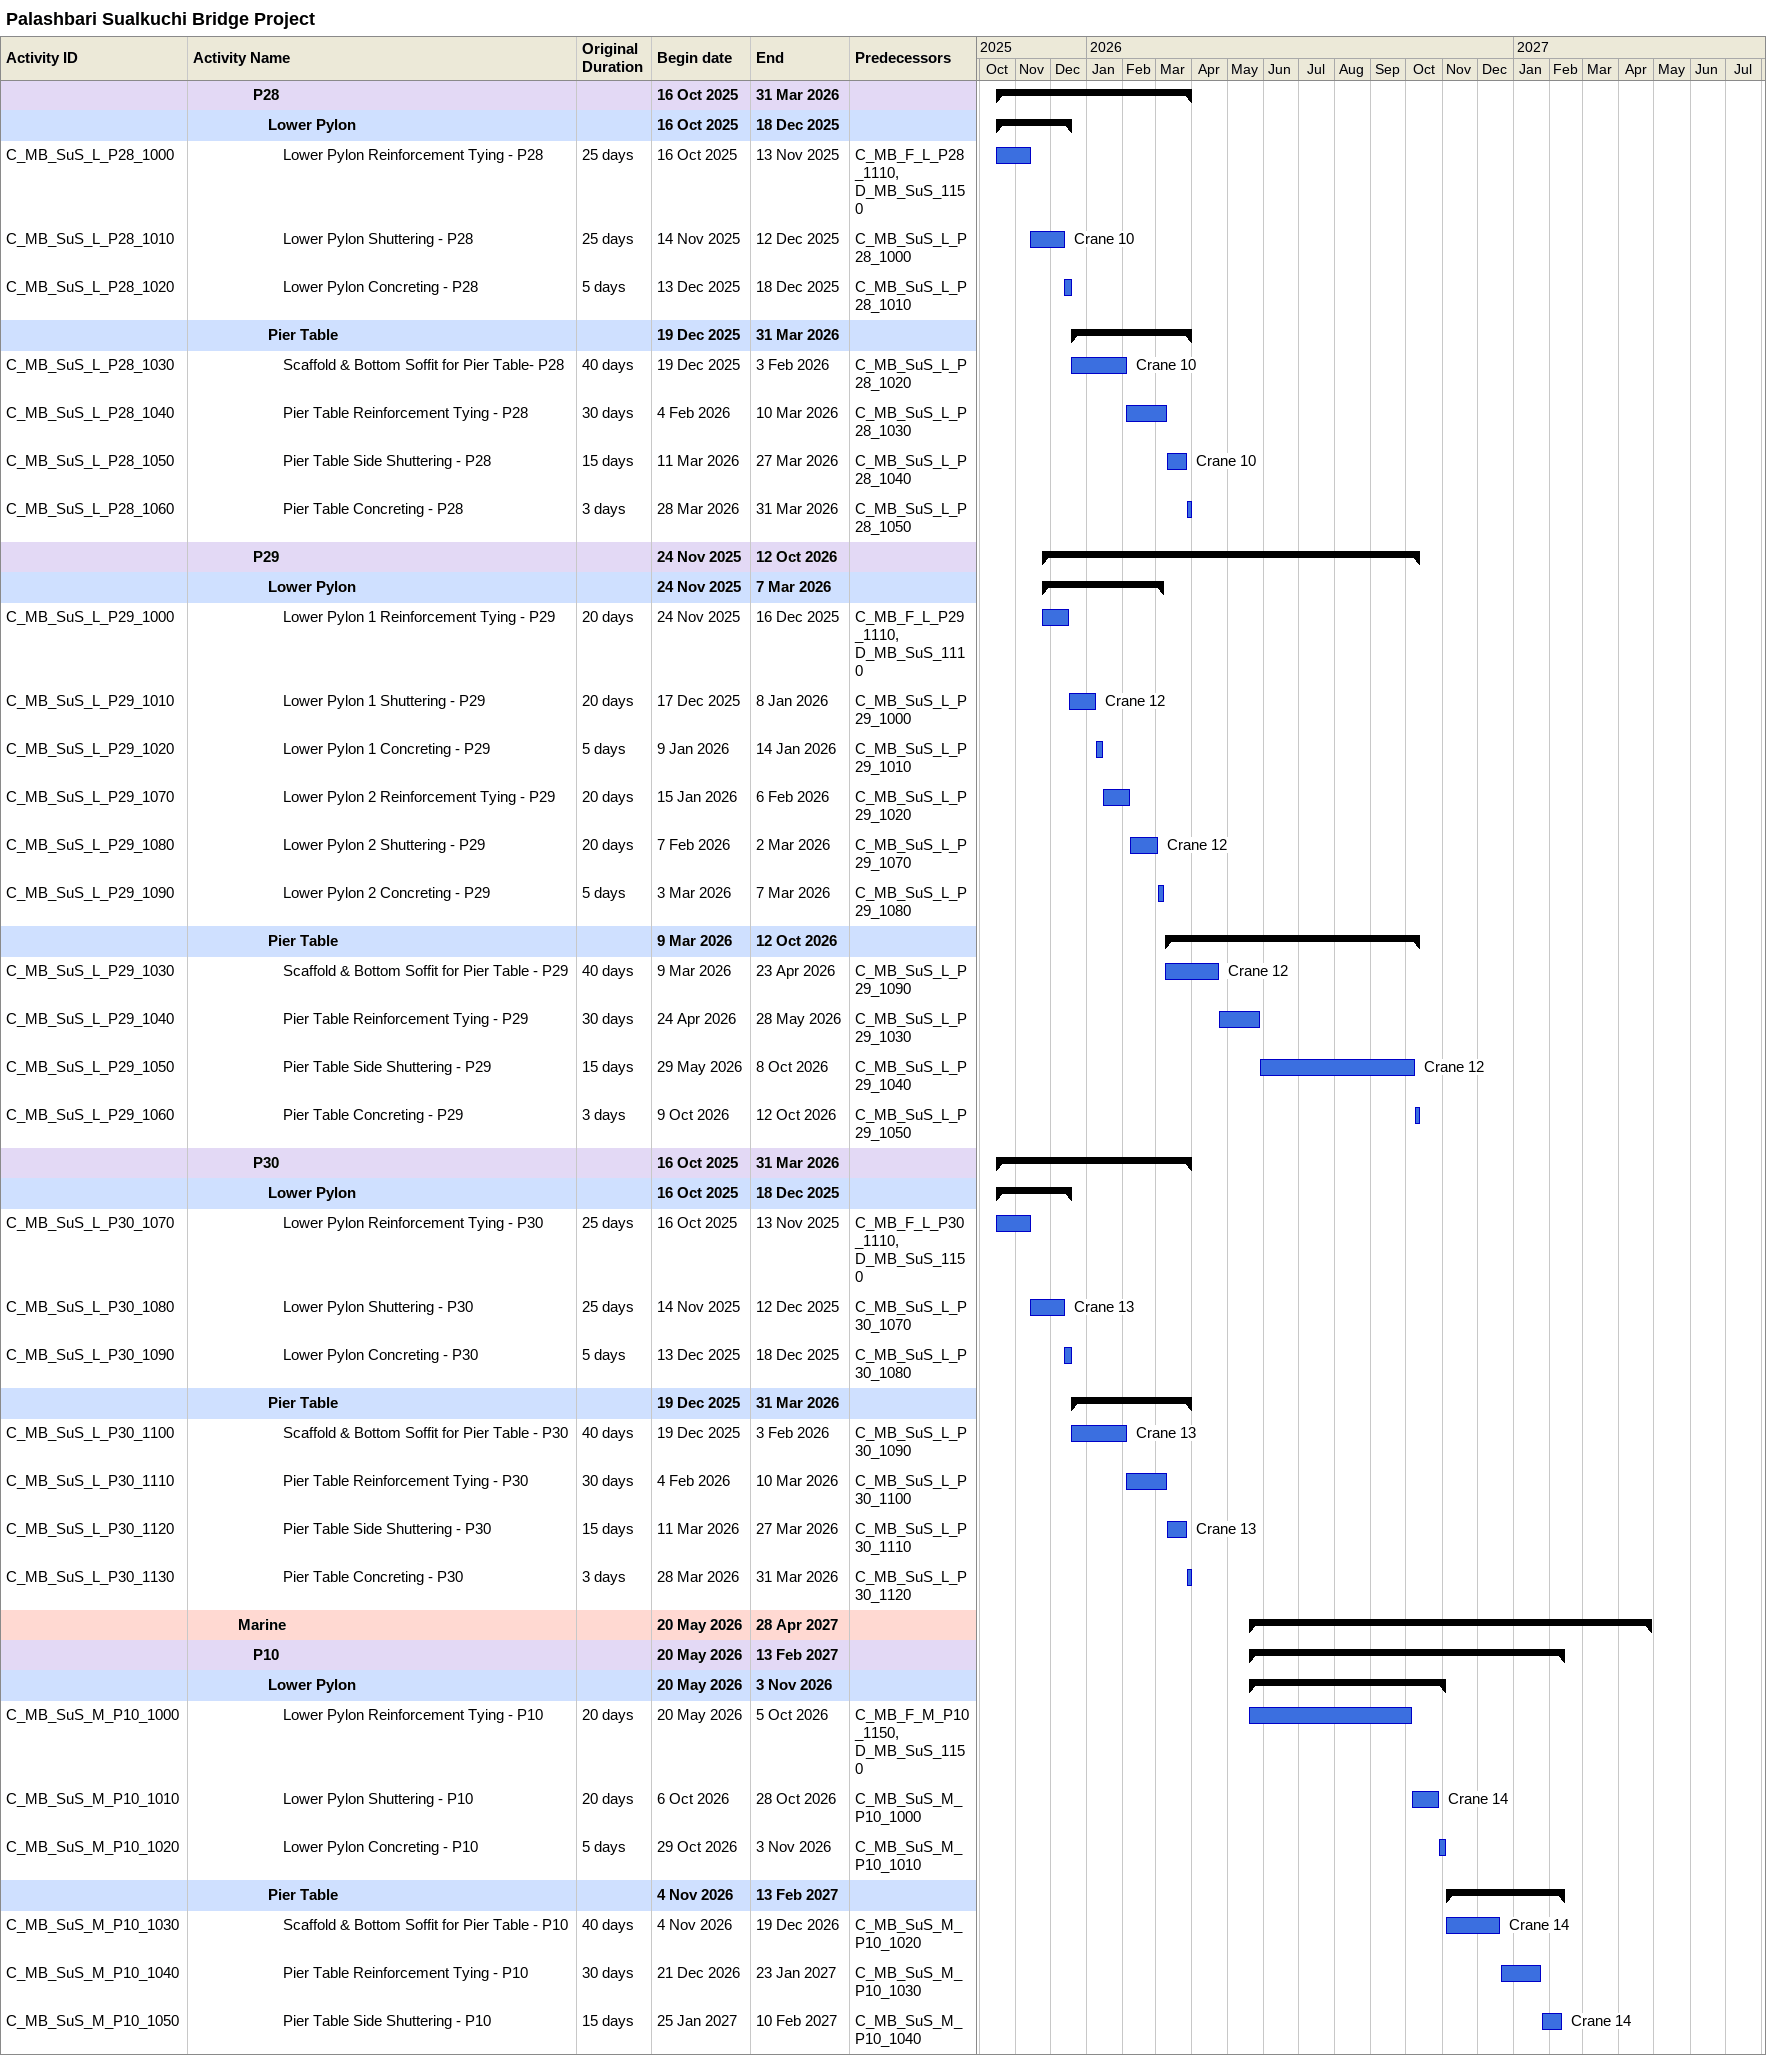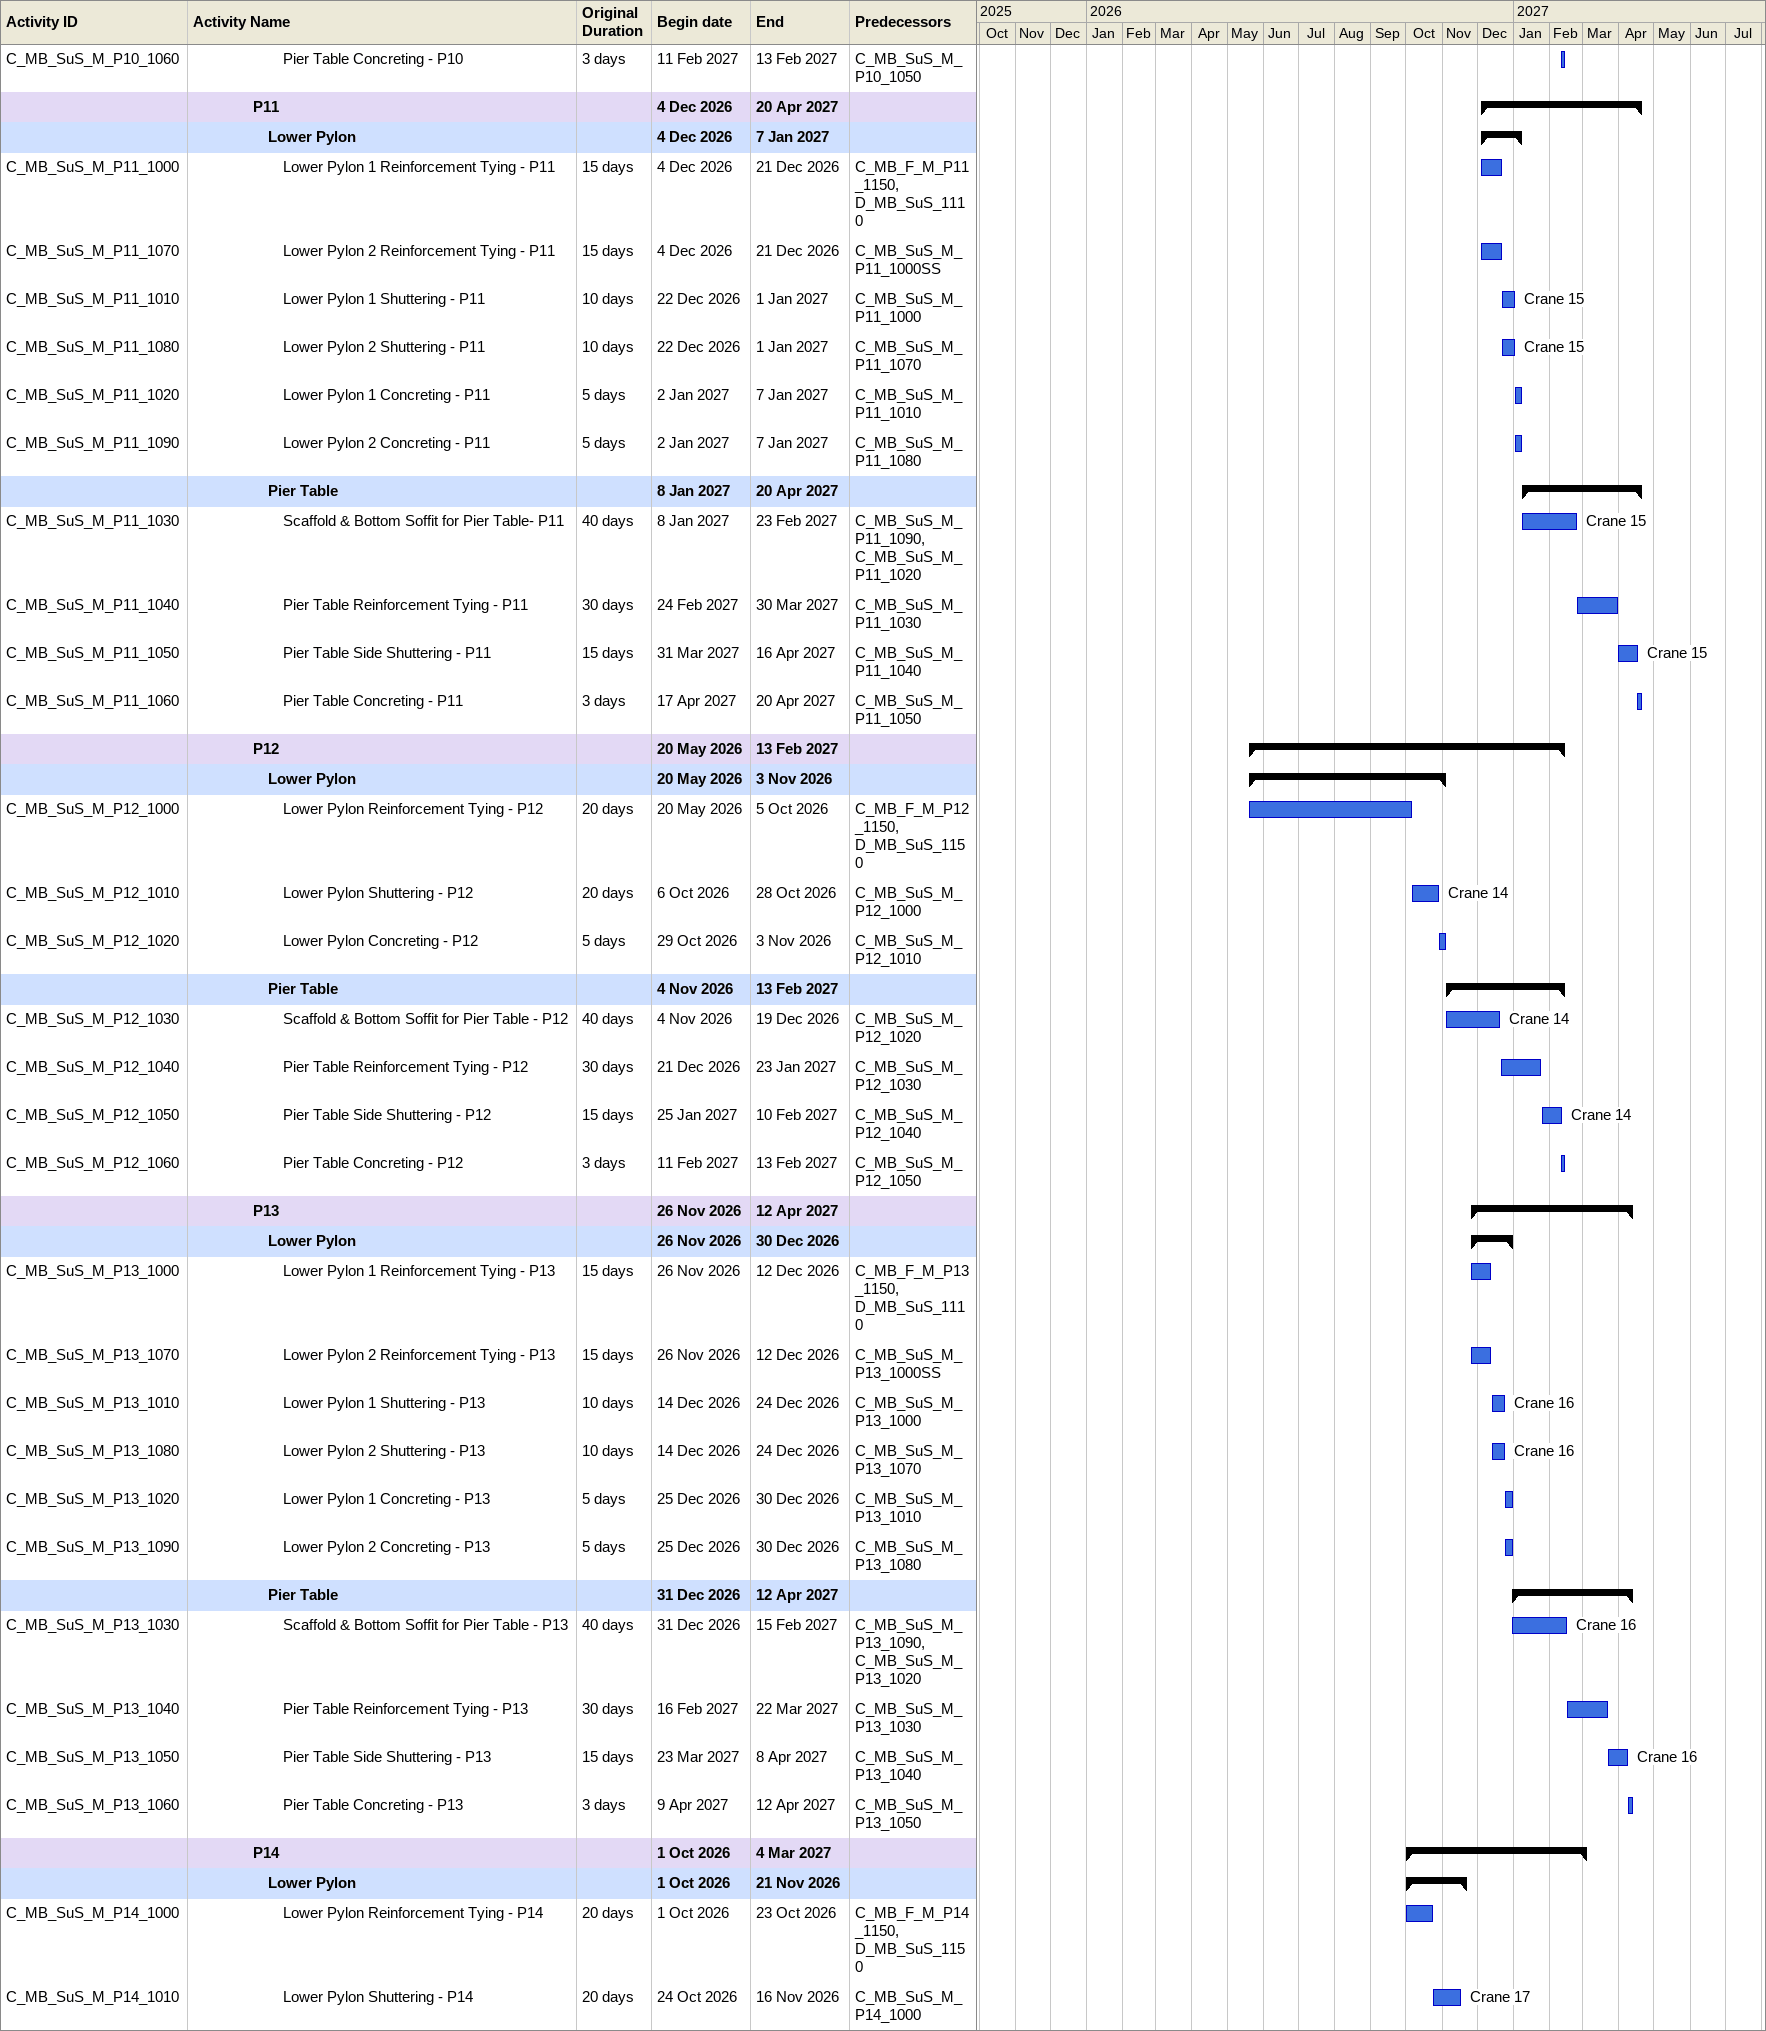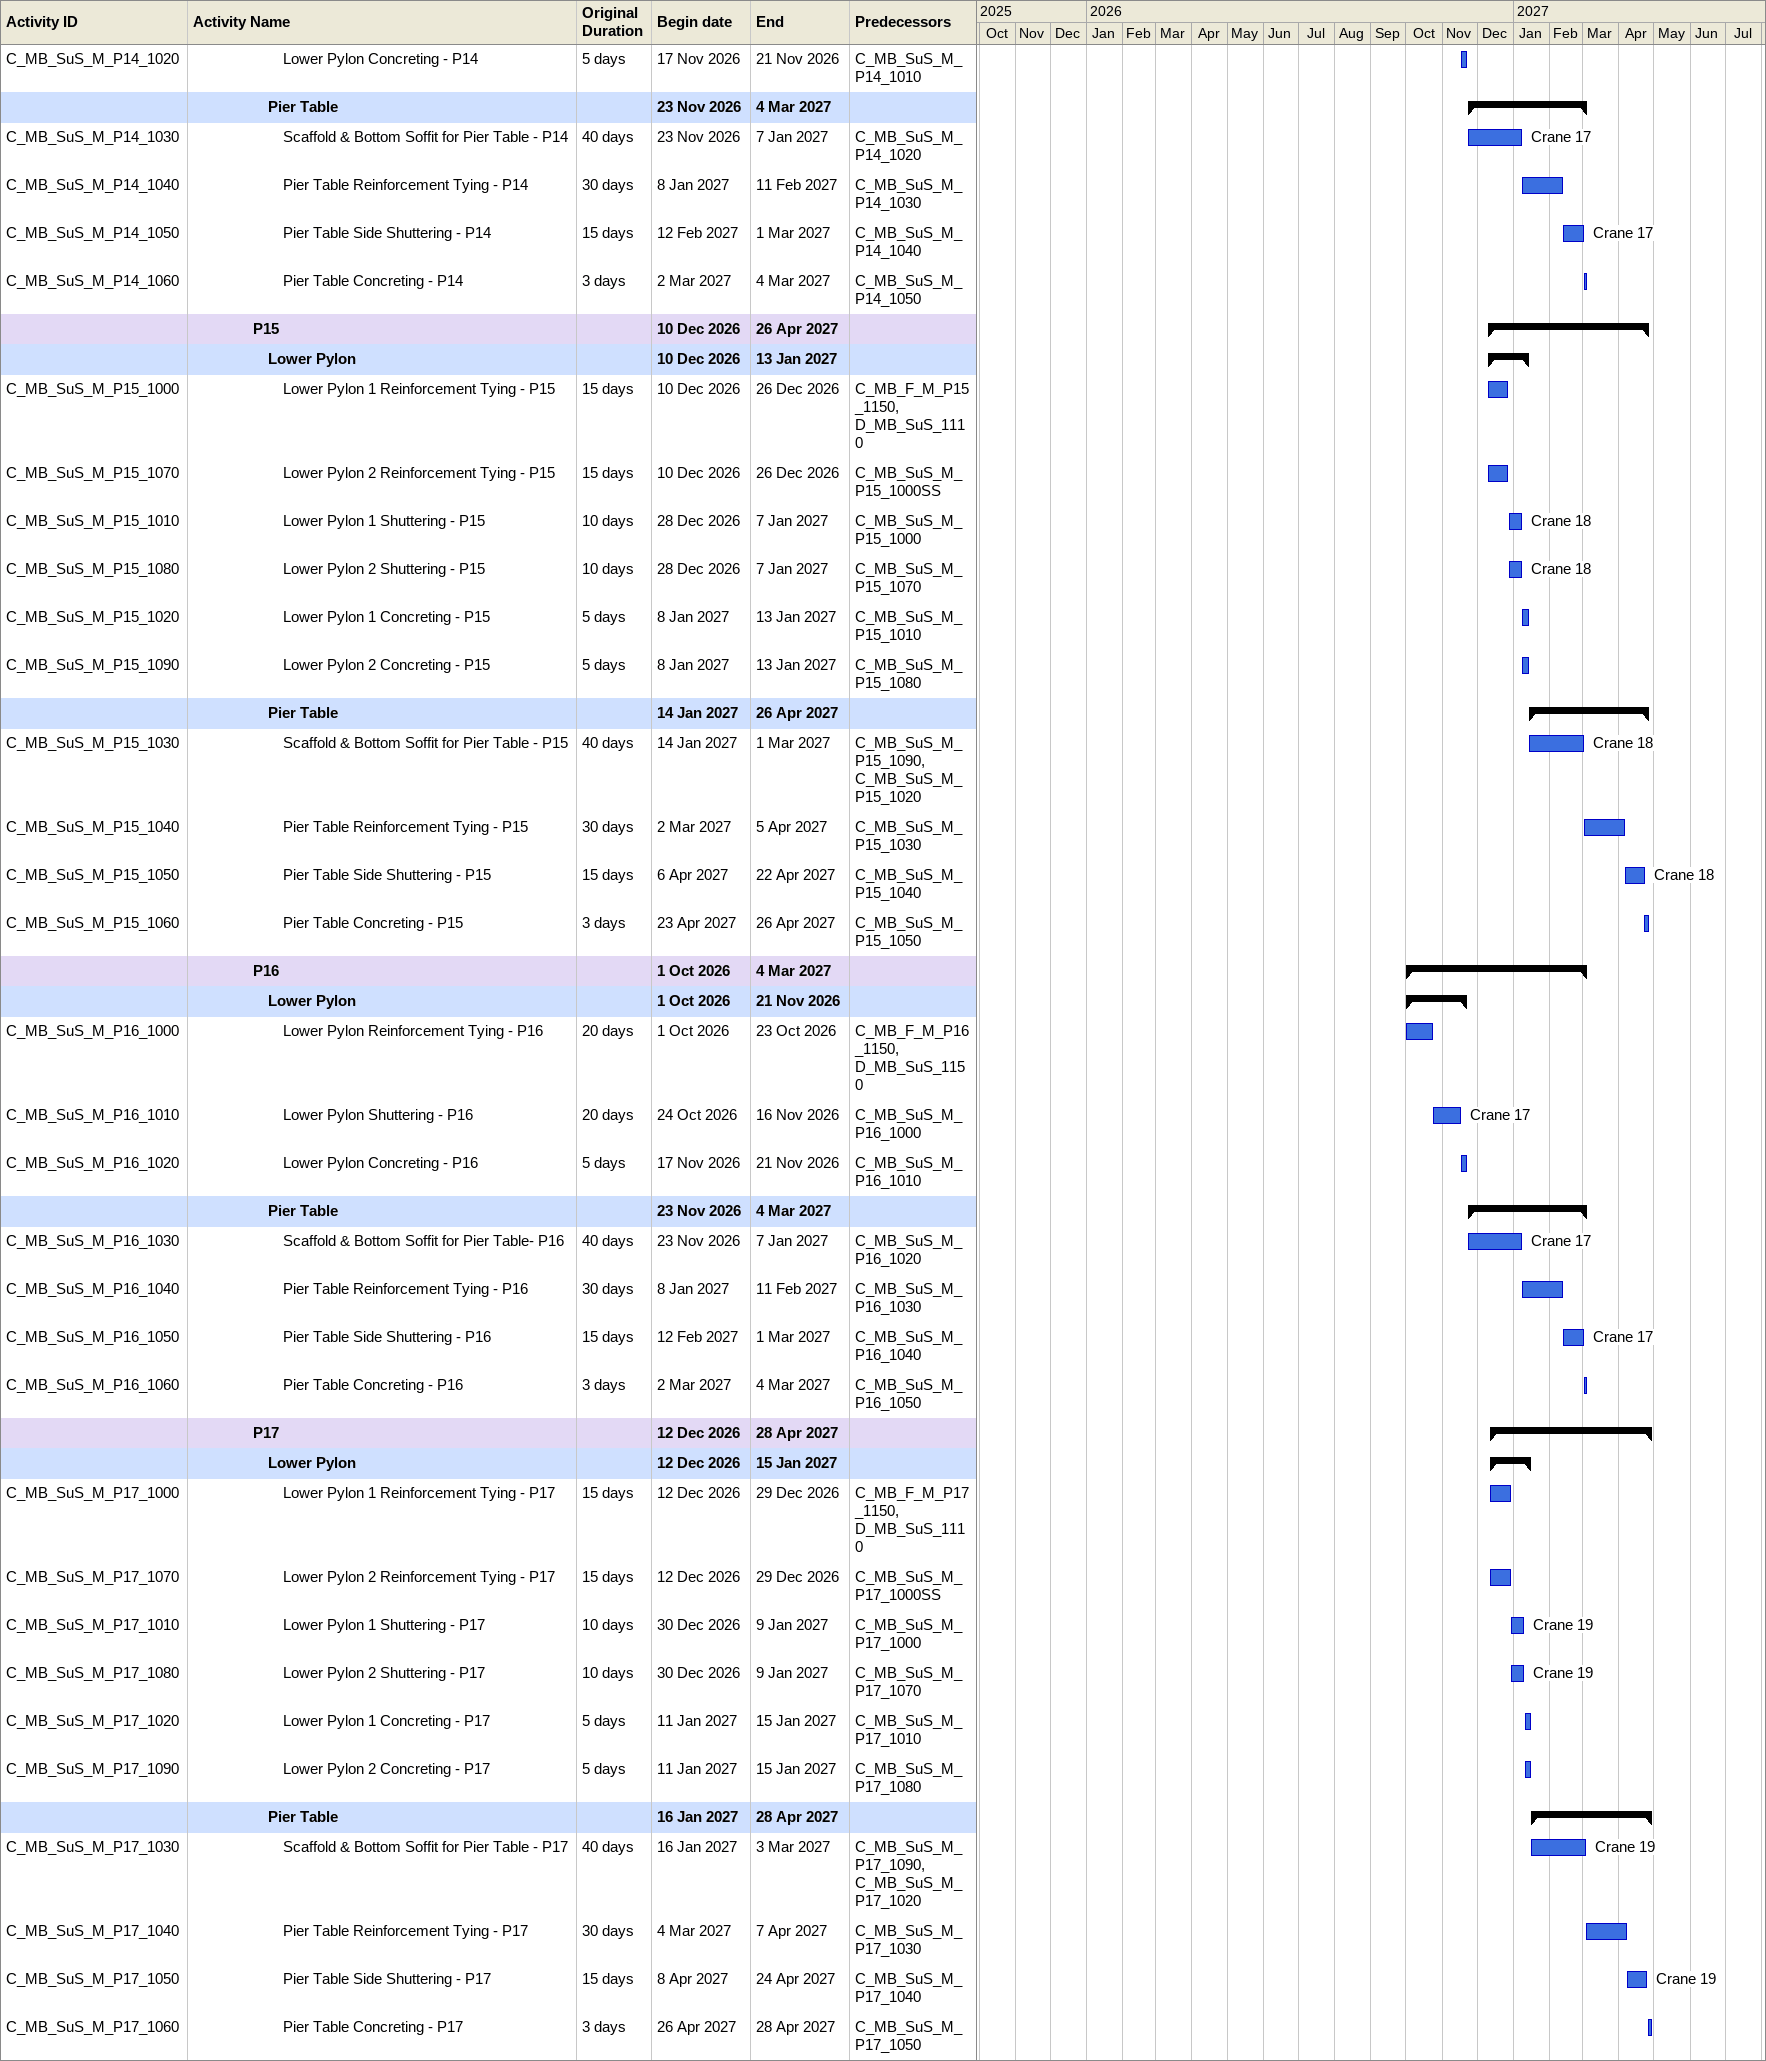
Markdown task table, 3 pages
Palashbari Sualkuchi Bridge Project

| ID | Level | Task | Original duration | Start | Finish | Predecessors | Resources |
|---|---|---|---|---|---|---|---|
|  | 5 | **P28** |  | 2025-10-16 | 2026-03-31 |  |  |
|  | 6 | **Lower Pylon** |  | 2025-10-16 | 2025-12-18 |  |  |
| C_MB_SuS_L_P28_1000 | 7 | Lower Pylon Reinforcement Tying - P28 | 25d | 2025-10-16 | 2025-11-13 | C_MB_F_L_P28_1110, D_MB_SuS_1150 |  |
| C_MB_SuS_L_P28_1010 | 7 | Lower Pylon Shuttering - P28 | 25d | 2025-11-14 | 2025-12-12 | C_MB_SuS_L_P28_1000 | Crane 10 |
| C_MB_SuS_L_P28_1020 | 7 | Lower Pylon Concreting - P28 | 5d | 2025-12-13 | 2025-12-18 | C_MB_SuS_L_P28_1010 |  |
|  | 6 | **Pier Table** |  | 2025-12-19 | 2026-03-31 |  |  |
| C_MB_SuS_L_P28_1030 | 7 | Scaffold & Bottom Soffit for Pier Table- P28 | 40d | 2025-12-19 | 2026-02-03 | C_MB_SuS_L_P28_1020 | Crane 10 |
| C_MB_SuS_L_P28_1040 | 7 | Pier Table Reinforcement Tying - P28 | 30d | 2026-02-04 | 2026-03-10 | C_MB_SuS_L_P28_1030 |  |
| C_MB_SuS_L_P28_1050 | 7 | Pier Table Side Shuttering - P28 | 15d | 2026-03-11 | 2026-03-27 | C_MB_SuS_L_P28_1040 | Crane 10 |
| C_MB_SuS_L_P28_1060 | 7 | Pier Table Concreting - P28 | 3d | 2026-03-28 | 2026-03-31 | C_MB_SuS_L_P28_1050 |  |
|  | 5 | **P29** |  | 2025-11-24 | 2026-10-12 |  |  |
|  | 6 | **Lower Pylon** |  | 2025-11-24 | 2026-03-07 |  |  |
| C_MB_SuS_L_P29_1000 | 7 | Lower Pylon 1 Reinforcement Tying - P29 | 20d | 2025-11-24 | 2025-12-16 | C_MB_F_L_P29_1110, D_MB_SuS_1110 |  |
| C_MB_SuS_L_P29_1010 | 7 | Lower Pylon 1 Shuttering - P29 | 20d | 2025-12-17 | 2026-01-08 | C_MB_SuS_L_P29_1000 | Crane 12 |
| C_MB_SuS_L_P29_1020 | 7 | Lower Pylon 1 Concreting - P29 | 5d | 2026-01-09 | 2026-01-14 | C_MB_SuS_L_P29_1010 |  |
| C_MB_SuS_L_P29_1070 | 7 | Lower Pylon 2 Reinforcement Tying - P29 | 20d | 2026-01-15 | 2026-02-06 | C_MB_SuS_L_P29_1020 |  |
| C_MB_SuS_L_P29_1080 | 7 | Lower Pylon 2 Shuttering - P29 | 20d | 2026-02-07 | 2026-03-02 | C_MB_SuS_L_P29_1070 | Crane 12 |
| C_MB_SuS_L_P29_1090 | 7 | Lower Pylon 2 Concreting - P29 | 5d | 2026-03-03 | 2026-03-07 | C_MB_SuS_L_P29_1080 |  |
|  | 6 | **Pier Table** |  | 2026-03-09 | 2026-10-12 |  |  |
| C_MB_SuS_L_P29_1030 | 7 | Scaffold & Bottom Soffit for Pier Table - P29 | 40d | 2026-03-09 | 2026-04-23 | C_MB_SuS_L_P29_1090 | Crane 12 |
| C_MB_SuS_L_P29_1040 | 7 | Pier Table Reinforcement Tying - P29 | 30d | 2026-04-24 | 2026-05-28 | C_MB_SuS_L_P29_1030 |  |
| C_MB_SuS_L_P29_1050 | 7 | Pier Table Side Shuttering - P29 | 15d | 2026-05-29 | 2026-10-08 | C_MB_SuS_L_P29_1040 | Crane 12 |
| C_MB_SuS_L_P29_1060 | 7 | Pier Table Concreting - P29 | 3d | 2026-10-09 | 2026-10-12 | C_MB_SuS_L_P29_1050 |  |
|  | 5 | **P30** |  | 2025-10-16 | 2026-03-31 |  |  |
|  | 6 | **Lower Pylon** |  | 2025-10-16 | 2025-12-18 |  |  |
| C_MB_SuS_L_P30_1070 | 7 | Lower Pylon Reinforcement Tying - P30 | 25d | 2025-10-16 | 2025-11-13 | C_MB_F_L_P30_1110, D_MB_SuS_1150 |  |
| C_MB_SuS_L_P30_1080 | 7 | Lower Pylon Shuttering - P30 | 25d | 2025-11-14 | 2025-12-12 | C_MB_SuS_L_P30_1070 | Crane 13 |
| C_MB_SuS_L_P30_1090 | 7 | Lower Pylon Concreting - P30 | 5d | 2025-12-13 | 2025-12-18 | C_MB_SuS_L_P30_1080 |  |
|  | 6 | **Pier Table** |  | 2025-12-19 | 2026-03-31 |  |  |
| C_MB_SuS_L_P30_1100 | 7 | Scaffold & Bottom Soffit for Pier Table - P30 | 40d | 2025-12-19 | 2026-02-03 | C_MB_SuS_L_P30_1090 | Crane 13 |
| C_MB_SuS_L_P30_1110 | 7 | Pier Table Reinforcement Tying - P30 | 30d | 2026-02-04 | 2026-03-10 | C_MB_SuS_L_P30_1100 |  |
| C_MB_SuS_L_P30_1120 | 7 | Pier Table Side Shuttering - P30 | 15d | 2026-03-11 | 2026-03-27 | C_MB_SuS_L_P30_1110 | Crane 13 |
| C_MB_SuS_L_P30_1130 | 7 | Pier Table Concreting - P30 | 3d | 2026-03-28 | 2026-03-31 | C_MB_SuS_L_P30_1120 |  |
|  | 4 | **Marine** |  | 2026-05-20 | 2027-04-28 |  |  |
|  | 5 | **P10** |  | 2026-05-20 | 2027-02-13 |  |  |
|  | 6 | **Lower Pylon** |  | 2026-05-20 | 2026-11-03 |  |  |
| C_MB_SuS_M_P10_1000 | 7 | Lower Pylon Reinforcement Tying - P10 | 20d | 2026-05-20 | 2026-10-05 | C_MB_F_M_P10_1150, D_MB_SuS_1150 |  |
| C_MB_SuS_M_P10_1010 | 7 | Lower Pylon Shuttering - P10 | 20d | 2026-10-06 | 2026-10-28 | C_MB_SuS_M_P10_1000 | Crane 14 |
| C_MB_SuS_M_P10_1020 | 7 | Lower Pylon Concreting - P10 | 5d | 2026-10-29 | 2026-11-03 | C_MB_SuS_M_P10_1010 |  |
|  | 6 | **Pier Table** |  | 2026-11-04 | 2027-02-13 |  |  |
| C_MB_SuS_M_P10_1030 | 7 | Scaffold & Bottom Soffit for Pier Table - P10 | 40d | 2026-11-04 | 2026-12-19 | C_MB_SuS_M_P10_1020 | Crane 14 |
| C_MB_SuS_M_P10_1040 | 7 | Pier Table Reinforcement Tying - P10 | 30d | 2026-12-21 | 2027-01-23 | C_MB_SuS_M_P10_1030 |  |
| C_MB_SuS_M_P10_1050 | 7 | Pier Table Side Shuttering - P10 | 15d | 2027-01-25 | 2027-02-10 | C_MB_SuS_M_P10_1040 | Crane 14 |
| C_MB_SuS_M_P10_1060 | 7 | Pier Table Concreting - P10 | 3d | 2027-02-11 | 2027-02-13 | C_MB_SuS_M_P10_1050 |  |
|  | 5 | **P11** |  | 2026-12-04 | 2027-04-20 |  |  |
|  | 6 | **Lower Pylon** |  | 2026-12-04 | 2027-01-07 |  |  |
| C_MB_SuS_M_P11_1000 | 7 | Lower Pylon 1 Reinforcement Tying - P11 | 15d | 2026-12-04 | 2026-12-21 | C_MB_F_M_P11_1150, D_MB_SuS_1110 |  |
| C_MB_SuS_M_P11_1070 | 7 | Lower Pylon 2 Reinforcement Tying - P11 | 15d | 2026-12-04 | 2026-12-21 | C_MB_SuS_M_P11_1000SS |  |
| C_MB_SuS_M_P11_1010 | 7 | Lower Pylon 1 Shuttering - P11 | 10d | 2026-12-22 | 2027-01-01 | C_MB_SuS_M_P11_1000 | Crane 15 |
| C_MB_SuS_M_P11_1080 | 7 | Lower Pylon 2 Shuttering - P11 | 10d | 2026-12-22 | 2027-01-01 | C_MB_SuS_M_P11_1070 | Crane 15 |
| C_MB_SuS_M_P11_1020 | 7 | Lower Pylon 1 Concreting - P11 | 5d | 2027-01-02 | 2027-01-07 | C_MB_SuS_M_P11_1010 |  |
| C_MB_SuS_M_P11_1090 | 7 | Lower Pylon 2 Concreting - P11 | 5d | 2027-01-02 | 2027-01-07 | C_MB_SuS_M_P11_1080 |  |
|  | 6 | **Pier Table** |  | 2027-01-08 | 2027-04-20 |  |  |
| C_MB_SuS_M_P11_1030 | 7 | Scaffold & Bottom Soffit for Pier Table- P11 | 40d | 2027-01-08 | 2027-02-23 | C_MB_SuS_M_P11_1090, C_MB_SuS_M_P11_1020 | Crane 15 |
| C_MB_SuS_M_P11_1040 | 7 | Pier Table Reinforcement Tying - P11 | 30d | 2027-02-24 | 2027-03-30 | C_MB_SuS_M_P11_1030 |  |
| C_MB_SuS_M_P11_1050 | 7 | Pier Table Side Shuttering - P11 | 15d | 2027-03-31 | 2027-04-16 | C_MB_SuS_M_P11_1040 | Crane 15 |
| C_MB_SuS_M_P11_1060 | 7 | Pier Table Concreting - P11 | 3d | 2027-04-17 | 2027-04-20 | C_MB_SuS_M_P11_1050 |  |
|  | 5 | **P12** |  | 2026-05-20 | 2027-02-13 |  |  |
|  | 6 | **Lower Pylon** |  | 2026-05-20 | 2026-11-03 |  |  |
| C_MB_SuS_M_P12_1000 | 7 | Lower Pylon Reinforcement Tying - P12 | 20d | 2026-05-20 | 2026-10-05 | C_MB_F_M_P12_1150, D_MB_SuS_1150 |  |
| C_MB_SuS_M_P12_1010 | 7 | Lower Pylon Shuttering - P12 | 20d | 2026-10-06 | 2026-10-28 | C_MB_SuS_M_P12_1000 | Crane 14 |
| C_MB_SuS_M_P12_1020 | 7 | Lower Pylon Concreting - P12 | 5d | 2026-10-29 | 2026-11-03 | C_MB_SuS_M_P12_1010 |  |
|  | 6 | **Pier Table** |  | 2026-11-04 | 2027-02-13 |  |  |
| C_MB_SuS_M_P12_1030 | 7 | Scaffold & Bottom Soffit for Pier Table - P12 | 40d | 2026-11-04 | 2026-12-19 | C_MB_SuS_M_P12_1020 | Crane 14 |
| C_MB_SuS_M_P12_1040 | 7 | Pier Table Reinforcement Tying - P12 | 30d | 2026-12-21 | 2027-01-23 | C_MB_SuS_M_P12_1030 |  |
| C_MB_SuS_M_P12_1050 | 7 | Pier Table Side Shuttering - P12 | 15d | 2027-01-25 | 2027-02-10 | C_MB_SuS_M_P12_1040 | Crane 14 |
| C_MB_SuS_M_P12_1060 | 7 | Pier Table Concreting - P12 | 3d | 2027-02-11 | 2027-02-13 | C_MB_SuS_M_P12_1050 |  |
|  | 5 | **P13** |  | 2026-11-26 | 2027-04-12 |  |  |
|  | 6 | **Lower Pylon** |  | 2026-11-26 | 2026-12-30 |  |  |
| C_MB_SuS_M_P13_1000 | 7 | Lower Pylon 1 Reinforcement Tying - P13 | 15d | 2026-11-26 | 2026-12-12 | C_MB_F_M_P13_1150, D_MB_SuS_1110 |  |
| C_MB_SuS_M_P13_1070 | 7 | Lower Pylon 2 Reinforcement Tying - P13 | 15d | 2026-11-26 | 2026-12-12 | C_MB_SuS_M_P13_1000SS |  |
| C_MB_SuS_M_P13_1010 | 7 | Lower Pylon 1 Shuttering - P13 | 10d | 2026-12-14 | 2026-12-24 | C_MB_SuS_M_P13_1000 | Crane 16 |
| C_MB_SuS_M_P13_1080 | 7 | Lower Pylon 2 Shuttering - P13 | 10d | 2026-12-14 | 2026-12-24 | C_MB_SuS_M_P13_1070 | Crane 16 |
| C_MB_SuS_M_P13_1020 | 7 | Lower Pylon 1 Concreting - P13 | 5d | 2026-12-25 | 2026-12-30 | C_MB_SuS_M_P13_1010 |  |
| C_MB_SuS_M_P13_1090 | 7 | Lower Pylon 2 Concreting - P13 | 5d | 2026-12-25 | 2026-12-30 | C_MB_SuS_M_P13_1080 |  |
|  | 6 | **Pier Table** |  | 2026-12-31 | 2027-04-12 |  |  |
| C_MB_SuS_M_P13_1030 | 7 | Scaffold & Bottom Soffit for Pier Table - P13 | 40d | 2026-12-31 | 2027-02-15 | C_MB_SuS_M_P13_1090, C_MB_SuS_M_P13_1020 | Crane 16 |
| C_MB_SuS_M_P13_1040 | 7 | Pier Table Reinforcement Tying - P13 | 30d | 2027-02-16 | 2027-03-22 | C_MB_SuS_M_P13_1030 |  |
| C_MB_SuS_M_P13_1050 | 7 | Pier Table Side Shuttering - P13 | 15d | 2027-03-23 | 2027-04-08 | C_MB_SuS_M_P13_1040 | Crane 16 |
| C_MB_SuS_M_P13_1060 | 7 | Pier Table Concreting - P13 | 3d | 2027-04-09 | 2027-04-12 | C_MB_SuS_M_P13_1050 |  |
|  | 5 | **P14** |  | 2026-10-01 | 2027-03-04 |  |  |
|  | 6 | **Lower Pylon** |  | 2026-10-01 | 2026-11-21 |  |  |
| C_MB_SuS_M_P14_1000 | 7 | Lower Pylon Reinforcement Tying - P14 | 20d | 2026-10-01 | 2026-10-23 | C_MB_F_M_P14_1150, D_MB_SuS_1150 |  |
| C_MB_SuS_M_P14_1010 | 7 | Lower Pylon Shuttering - P14 | 20d | 2026-10-24 | 2026-11-16 | C_MB_SuS_M_P14_1000 | Crane 17 |
| C_MB_SuS_M_P14_1020 | 7 | Lower Pylon Concreting - P14 | 5d | 2026-11-17 | 2026-11-21 | C_MB_SuS_M_P14_1010 |  |
|  | 6 | **Pier Table** |  | 2026-11-23 | 2027-03-04 |  |  |
| C_MB_SuS_M_P14_1030 | 7 | Scaffold & Bottom Soffit for Pier Table - P14 | 40d | 2026-11-23 | 2027-01-07 | C_MB_SuS_M_P14_1020 | Crane 17 |
| C_MB_SuS_M_P14_1040 | 7 | Pier Table Reinforcement Tying - P14 | 30d | 2027-01-08 | 2027-02-11 | C_MB_SuS_M_P14_1030 |  |
| C_MB_SuS_M_P14_1050 | 7 | Pier Table Side Shuttering - P14 | 15d | 2027-02-12 | 2027-03-01 | C_MB_SuS_M_P14_1040 | Crane 17 |
| C_MB_SuS_M_P14_1060 | 7 | Pier Table Concreting - P14 | 3d | 2027-03-02 | 2027-03-04 | C_MB_SuS_M_P14_1050 |  |
|  | 5 | **P15** |  | 2026-12-10 | 2027-04-26 |  |  |
|  | 6 | **Lower Pylon** |  | 2026-12-10 | 2027-01-13 |  |  |
| C_MB_SuS_M_P15_1000 | 7 | Lower Pylon 1 Reinforcement Tying - P15 | 15d | 2026-12-10 | 2026-12-26 | C_MB_F_M_P15_1150, D_MB_SuS_1110 |  |
| C_MB_SuS_M_P15_1070 | 7 | Lower Pylon 2 Reinforcement Tying - P15 | 15d | 2026-12-10 | 2026-12-26 | C_MB_SuS_M_P15_1000SS |  |
| C_MB_SuS_M_P15_1010 | 7 | Lower Pylon 1 Shuttering - P15 | 10d | 2026-12-28 | 2027-01-07 | C_MB_SuS_M_P15_1000 | Crane 18 |
| C_MB_SuS_M_P15_1080 | 7 | Lower Pylon 2 Shuttering - P15 | 10d | 2026-12-28 | 2027-01-07 | C_MB_SuS_M_P15_1070 | Crane 18 |
| C_MB_SuS_M_P15_1020 | 7 | Lower Pylon 1 Concreting - P15 | 5d | 2027-01-08 | 2027-01-13 | C_MB_SuS_M_P15_1010 |  |
| C_MB_SuS_M_P15_1090 | 7 | Lower Pylon 2 Concreting - P15 | 5d | 2027-01-08 | 2027-01-13 | C_MB_SuS_M_P15_1080 |  |
|  | 6 | **Pier Table** |  | 2027-01-14 | 2027-04-26 |  |  |
| C_MB_SuS_M_P15_1030 | 7 | Scaffold & Bottom Soffit for Pier Table - P15 | 40d | 2027-01-14 | 2027-03-01 | C_MB_SuS_M_P15_1090, C_MB_SuS_M_P15_1020 | Crane 18 |
| C_MB_SuS_M_P15_1040 | 7 | Pier Table Reinforcement Tying - P15 | 30d | 2027-03-02 | 2027-04-05 | C_MB_SuS_M_P15_1030 |  |
| C_MB_SuS_M_P15_1050 | 7 | Pier Table Side Shuttering - P15 | 15d | 2027-04-06 | 2027-04-22 | C_MB_SuS_M_P15_1040 | Crane 18 |
| C_MB_SuS_M_P15_1060 | 7 | Pier Table Concreting - P15 | 3d | 2027-04-23 | 2027-04-26 | C_MB_SuS_M_P15_1050 |  |
|  | 5 | **P16** |  | 2026-10-01 | 2027-03-04 |  |  |
|  | 6 | **Lower Pylon** |  | 2026-10-01 | 2026-11-21 |  |  |
| C_MB_SuS_M_P16_1000 | 7 | Lower Pylon Reinforcement Tying - P16 | 20d | 2026-10-01 | 2026-10-23 | C_MB_F_M_P16_1150, D_MB_SuS_1150 |  |
| C_MB_SuS_M_P16_1010 | 7 | Lower Pylon Shuttering - P16 | 20d | 2026-10-24 | 2026-11-16 | C_MB_SuS_M_P16_1000 | Crane 17 |
| C_MB_SuS_M_P16_1020 | 7 | Lower Pylon Concreting - P16 | 5d | 2026-11-17 | 2026-11-21 | C_MB_SuS_M_P16_1010 |  |
|  | 6 | **Pier Table** |  | 2026-11-23 | 2027-03-04 |  |  |
| C_MB_SuS_M_P16_1030 | 7 | Scaffold & Bottom Soffit for Pier Table- P16 | 40d | 2026-11-23 | 2027-01-07 | C_MB_SuS_M_P16_1020 | Crane 17 |
| C_MB_SuS_M_P16_1040 | 7 | Pier Table Reinforcement Tying - P16 | 30d | 2027-01-08 | 2027-02-11 | C_MB_SuS_M_P16_1030 |  |
| C_MB_SuS_M_P16_1050 | 7 | Pier Table Side Shuttering - P16 | 15d | 2027-02-12 | 2027-03-01 | C_MB_SuS_M_P16_1040 | Crane 17 |
| C_MB_SuS_M_P16_1060 | 7 | Pier Table Concreting - P16 | 3d | 2027-03-02 | 2027-03-04 | C_MB_SuS_M_P16_1050 |  |
|  | 5 | **P17** |  | 2026-12-12 | 2027-04-28 |  |  |
|  | 6 | **Lower Pylon** |  | 2026-12-12 | 2027-01-15 |  |  |
| C_MB_SuS_M_P17_1000 | 7 | Lower Pylon 1 Reinforcement Tying - P17 | 15d | 2026-12-12 | 2026-12-29 | C_MB_F_M_P17_1150, D_MB_SuS_1110 |  |
| C_MB_SuS_M_P17_1070 | 7 | Lower Pylon 2 Reinforcement Tying - P17 | 15d | 2026-12-12 | 2026-12-29 | C_MB_SuS_M_P17_1000SS |  |
| C_MB_SuS_M_P17_1010 | 7 | Lower Pylon 1 Shuttering - P17 | 10d | 2026-12-30 | 2027-01-09 | C_MB_SuS_M_P17_1000 | Crane 19 |
| C_MB_SuS_M_P17_1080 | 7 | Lower Pylon 2 Shuttering - P17 | 10d | 2026-12-30 | 2027-01-09 | C_MB_SuS_M_P17_1070 | Crane 19 |
| C_MB_SuS_M_P17_1020 | 7 | Lower Pylon 1 Concreting - P17 | 5d | 2027-01-11 | 2027-01-15 | C_MB_SuS_M_P17_1010 |  |
| C_MB_SuS_M_P17_1090 | 7 | Lower Pylon 2 Concreting - P17 | 5d | 2027-01-11 | 2027-01-15 | C_MB_SuS_M_P17_1080 |  |
|  | 6 | **Pier Table** |  | 2027-01-16 | 2027-04-28 |  |  |
| C_MB_SuS_M_P17_1030 | 7 | Scaffold & Bottom Soffit for Pier Table - P17 | 40d | 2027-01-16 | 2027-03-03 | C_MB_SuS_M_P17_1090, C_MB_SuS_M_P17_1020 | Crane 19 |
| C_MB_SuS_M_P17_1040 | 7 | Pier Table Reinforcement Tying - P17 | 30d | 2027-03-04 | 2027-04-07 | C_MB_SuS_M_P17_1030 |  |
| C_MB_SuS_M_P17_1050 | 7 | Pier Table Side Shuttering - P17 | 15d | 2027-04-08 | 2027-04-24 | C_MB_SuS_M_P17_1040 | Crane 19 |
| C_MB_SuS_M_P17_1060 | 7 | Pier Table Concreting - P17 | 3d | 2027-04-26 | 2027-04-28 | C_MB_SuS_M_P17_1050 |  |
